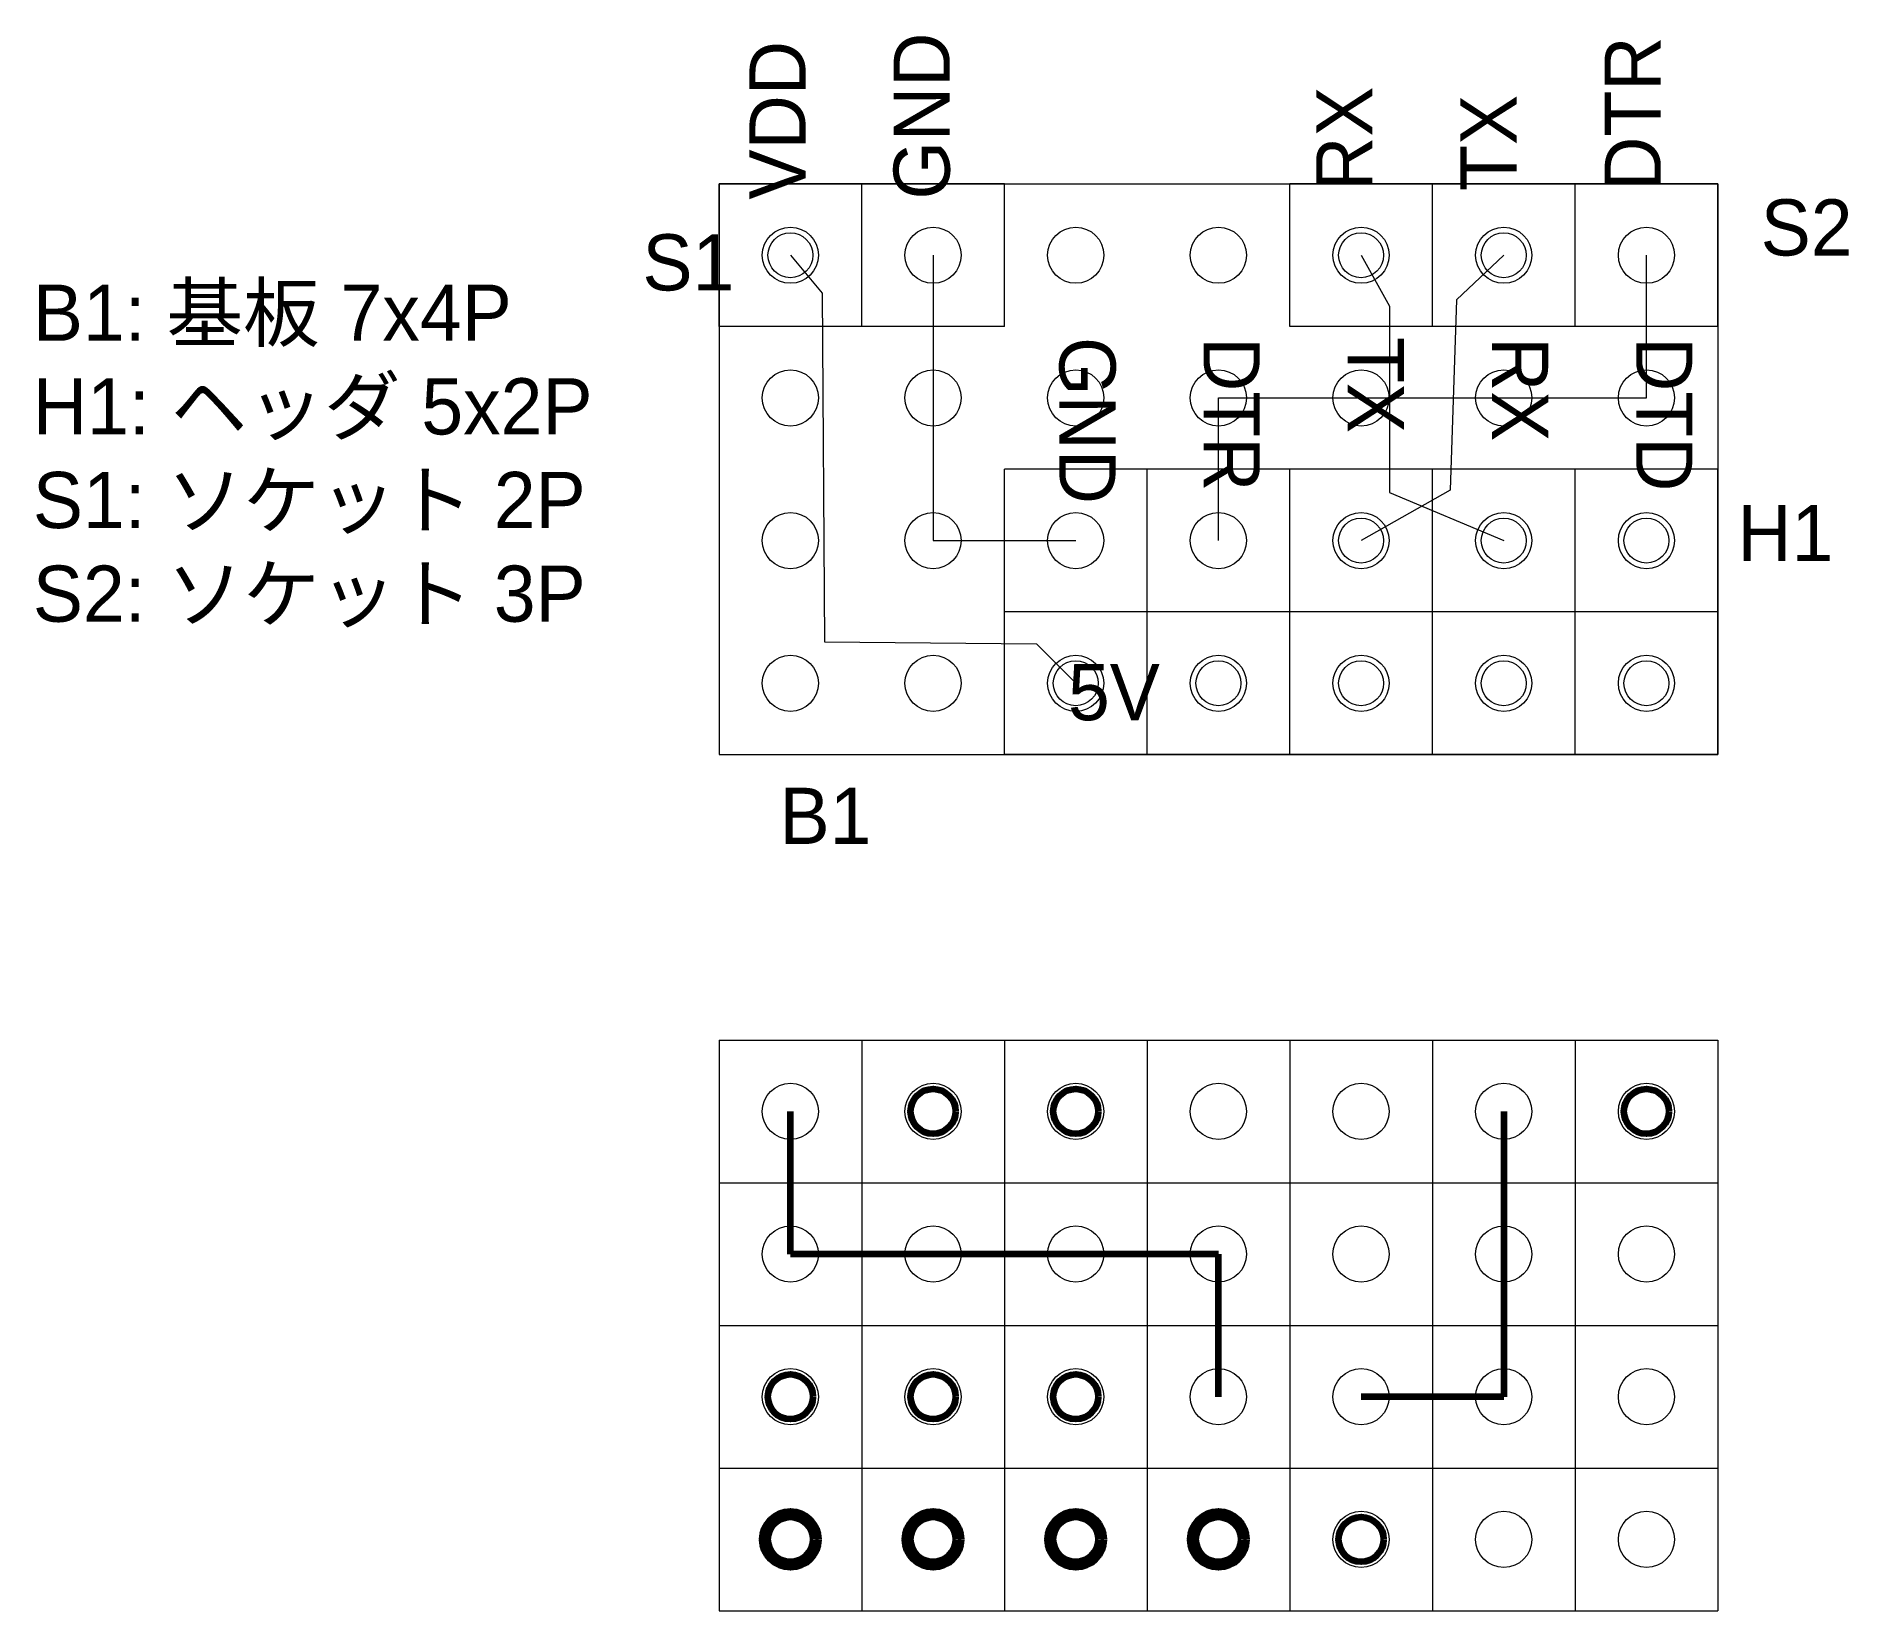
# Model space of a CAD drawing. Extents: x -18.5 to 13.8, y -21.6 to 6.4.
import ezdxf

# ---------------------------------------------------------------- set-up
doc = ezdxf.new("R2010")
doc.units = 0
doc.layers.get('0').update_dxf_attribs({"linetype": 'CONTINUOUS', "lineweight": 9})
doc.layers.add('0_GND', color=7, linetype='CONTINUOUS', lineweight=15)
doc.layers.add('5V line', color=1, linetype='CONTINUOUS', lineweight=15)
for name, color, linetype, lineweight, true_color in [('0_wire', 92, 'CONTINUOUS', 15, 0x00c800), ('resister', 132, 'CONTINUOUS', 15, 0x00dede), ('socket_header', 56, 'CONTINUOUS', 15, 0x808000), ('universal_board', 253, 'CONTINUOUS', 15, 0xa0a0a4)]:
    doc.layers.add(name, color=color, linetype=linetype, lineweight=lineweight, true_color=true_color)
doc.styles.add('kst32b', font='kst32b')
doc.styles.add('unicode', font='unicode')

msp = doc.modelspace()

# ---------------------------------------------------------------- linework, layer by layer
at = {"layer": '0_GND'}
for p, q in [((-2.54, 2.54), (-2.54, -2.54)), ((-2.54, -2.54), (0, -2.54))]:
    msp.add_line(p, q, dxfattribs=at)
at = {"layer": '0_GND', "lineweight": 200}
for p, q in [((7.62, -12.7), (7.62, -17.78)), ((7.62, -17.78), (5.08, -17.78))]:
    msp.add_line(p, q, dxfattribs=at)
at = {"layer": '0_wire'}
for p, q in [((10.16, 0), (10.16, 2.54)), ((2.54, -2.54), (2.54, 0)), ((2.54, 0), (10.16, 0))]:
    msp.add_line(p, q, dxfattribs=at)
at = {"layer": '0_wire', "lineweight": 200}
for p, q in [((-5.08, -15.24), (-5.08, -12.7)), ((2.54, -15.24), (-5.08, -15.24)), ((2.54, -17.78), (2.54, -15.24))]:
    msp.add_line(p, q, dxfattribs=at)
at = {"layer": '0_wire'}
for centre in [(5.08, 2.54), (7.62, 2.54), (5.08, -2.54), (7.62, -2.54), (10.16, -2.54), (2.54, -5.08), (5.08, -5.08), (7.62, -5.08), (10.16, -5.08)]:
    msp.add_circle(centre, 0.4, dxfattribs=at)
at = {"layer": '0_wire', "lineweight": 200}
for centre in [(-2.54, -12.7), (0, -12.7), (-5.08, -17.78), (-2.54, -17.78), (0, -17.78), (-5.08, -20.32), (-2.54, -20.32), (0, -20.32), (2.54, -20.32)]:
    msp.add_circle(centre, 0.4, dxfattribs=at)
at = {"layer": '5V line'}
for centre in [(-5.08, 2.54), (0, -5.08)]:
    msp.add_circle(centre, 0.4, dxfattribs=at)
at = {"layer": '5V line', "lineweight": 200}
for centre in [(10.16, -12.7), (5.08, -20.32)]:
    msp.add_circle(centre, 0.4, dxfattribs=at)
at = {"layer": 'resister'}
for points in [[(-5.08, 2.54), (-4.512, 1.863), (-4.473, -4.342), (-0.696, -4.38), (0, -5.08)], [(7.62, 2.54), (6.781, 1.748), (6.665, -1.644), (5.08, -2.54)], [(5.08, 2.54), (5.586, 1.632), (5.586, -1.682), (7.62, -2.54)]]:
    msp.add_lwpolyline(points, dxfattribs=at)
at = {"layer": 'socket_header'}
for p, q in [((-6.35, 1.27), (-6.35, 3.81)), ((-3.81, 3.81), (-6.35, 3.81)), ((-3.81, 1.27), (-3.81, 3.81)), ((-1.27, 3.81), (-3.81, 3.81)), ((-3.81, 1.27), (-3.81, 3.81)), ((-1.27, 1.27), (-1.27, 3.81)), ((3.81, 1.27), (3.81, 3.81)), ((6.35, 3.81), (3.81, 3.81)), ((6.35, 1.27), (6.35, 3.81)), ((8.89, 3.81), (6.35, 3.81)), ((6.35, 1.27), (6.35, 3.81)), ((8.89, 1.27), (8.89, 3.81)), ((11.43, 3.81), (8.89, 3.81)), ((8.89, 1.27), (8.89, 3.81)), ((11.43, 1.27), (11.43, 3.81)), ((-3.81, 1.27), (-6.35, 1.27)), ((-1.27, 1.27), (-3.81, 1.27)), ((6.35, 1.27), (3.81, 1.27)), ((8.89, 1.27), (6.35, 1.27)), ((11.43, 1.27), (8.89, 1.27)), ((-1.27, -3.81), (-1.27, -1.27)), ((1.27, -1.27), (-1.27, -1.27)), ((1.27, -3.81), (1.27, -1.27)), ((3.81, -1.27), (1.27, -1.27)), ((1.27, -3.81), (1.27, -1.27)), ((6.35, -1.27), (3.81, -1.27)), ((3.81, -3.81), (3.81, -1.27)), ((6.35, -3.81), (6.35, -1.27)), ((8.89, -1.27), (6.35, -1.27)), ((6.35, -3.81), (6.35, -1.27)), ((8.89, -3.81), (8.89, -1.27)), ((11.43, -1.27), (8.89, -1.27)), ((8.89, -3.81), (8.89, -1.27)), ((11.43, -3.81), (11.43, -1.27)), ((1.27, -3.81), (-1.27, -3.81)), ((-1.27, -6.35), (-1.27, -3.81)), ((1.27, -3.81), (-1.27, -3.81)), ((3.81, -3.81), (1.27, -3.81)), ((1.27, -6.35), (1.27, -3.81)), ((1.27, -6.35), (1.27, -3.81)), ((3.81, -3.81), (1.27, -3.81)), ((6.35, -3.81), (3.81, -3.81)), ((3.81, -6.35), (3.81, -3.81)), ((3.81, -6.35), (3.81, -3.81)), ((6.35, -3.81), (3.81, -3.81)), ((8.89, -3.81), (6.35, -3.81)), ((6.35, -6.35), (6.35, -3.81)), ((6.35, -6.35), (6.35, -3.81)), ((8.89, -3.81), (6.35, -3.81)), ((11.43, -3.81), (8.89, -3.81)), ((8.89, -6.35), (8.89, -3.81)), ((8.89, -6.35), (8.89, -3.81)), ((11.43, -3.81), (8.89, -3.81)), ((11.43, -6.35), (11.43, -3.81)), ((1.27, -6.35), (-1.27, -6.35)), ((3.81, -6.35), (1.27, -6.35)), ((6.35, -6.35), (3.81, -6.35)), ((8.89, -6.35), (6.35, -6.35)), ((11.43, -6.35), (8.89, -6.35))]:
    msp.add_line(p, q, dxfattribs=at)
at = {"layer": 'universal_board'}
for p, q in [((-6.35, 3.81), (11.43, 3.81)), ((-6.35, 3.81), (-6.35, -6.35)), ((11.43, 3.81), (11.43, -6.35)), ((-6.35, -6.35), (11.43, -6.35)), ((-6.35, -11.43), (11.43, -11.43)), ((-6.35, -11.43), (-6.35, -21.59)), ((-3.81, -11.43), (-3.81, -21.59)), ((-1.27, -11.43), (-1.27, -21.59)), ((1.27, -11.43), (1.27, -21.59)), ((3.81, -11.43), (3.81, -21.59)), ((6.35, -11.43), (6.35, -21.59)), ((8.89, -11.43), (8.89, -21.59)), ((11.43, -11.43), (11.43, -21.59)), ((-6.35, -13.97), (11.43, -13.97)), ((-6.35, -16.51), (11.43, -16.51)), ((-6.35, -19.05), (11.43, -19.05)), ((-6.35, -21.59), (11.43, -21.59))]:
    msp.add_line(p, q, dxfattribs=at)
for centre in [(-5.08, 2.54), (-2.54, 2.54), (0, 2.54), (2.54, 2.54), (5.08, 2.54), (7.62, 2.54), (10.16, 2.54), (-5.08, 0), (-2.54, 0), (0, 0), (2.54, 0), (5.08, 0), (7.62, 0), (10.16, 0), (-5.08, -2.54), (-2.54, -2.54), (0, -2.54), (2.54, -2.54), (5.08, -2.54), (7.62, -2.54), (10.16, -2.54), (-5.08, -5.08), (-2.54, -5.08), (0, -5.08), (2.54, -5.08), (2.54, -5.08), (5.08, -5.08), (5.08, -5.08), (7.62, -5.08), (7.62, -5.08), (10.16, -5.08), (10.16, -5.08), (-5.08, -12.7), (-2.54, -12.7), (0, -12.7), (2.54, -12.7), (5.08, -12.7), (7.62, -12.7), (10.16, -12.7), (-5.08, -15.24), (-2.54, -15.24), (0, -15.24), (2.54, -15.24), (5.08, -15.24), (7.62, -15.24), (10.16, -15.24), (-5.08, -17.78), (-2.54, -17.78), (0, -17.78), (2.54, -17.78), (5.08, -17.78), (7.62, -17.78), (10.16, -17.78), (5.08, -20.32), (7.62, -20.32), (10.16, -20.32)]:
    msp.add_circle(centre, 0.5, dxfattribs=at)
at = {"layer": 'universal_board', "lineweight": 200}
for centre in [(-5.08, -20.32), (-2.54, -20.32), (0, -20.32), (2.54, -20.32)]:
    msp.add_circle(centre, 0.5, dxfattribs=at)

# ---------------------------------------------------------------- texts
at = {"insert": (-18.566, -1.035), "char_height": 1, "width": 10.00222, "attachment_point": 4, "style": 'kst32b'}
msp.add_mtext('B1: 基板 7x4P\\PH1: ヘッダ 5x2P\\PS1: ソケット 2P\\PS2: ソケット 3P', dxfattribs=at)
at = {"layer": 'socket_header', "char_height": 1, "attachment_point": 4, "line_spacing_factor": 1.54}
for s, insert, width, rotation, style in [('VDD\\PGND', (-4.019, 3.531), 2.44444, 90, 'unicode'), ('RX\\PTX\\PDTR', (7.349, 3.686), 2.33333, 90, 'unicode'), ('DTD\\PRX\\PTX\\PDTR\\PGND', (5.337, 1.084), 2.09111, 270, 'kst32b')]:
    msp.add_mtext(s, dxfattribs=dict(at, insert=insert, width=width, rotation=rotation, style=style))
at = {"layer": 'socket_header', "char_height": 1, "attachment_point": 4, "line_spacing_factor": 1.54, "style": 'kst32b'}
for s, insert, width in [('S2', (12.194, 3.028), 1.27111), ('S1', (-7.714, 2.406), 1.16667), ('H1', (11.779, -2.406), 1.09778)]:
    msp.add_mtext(s, dxfattribs=dict(at, insert=insert, width=width))
at = {"layer": 'socket_header', "insert": (-0.138, -5.245), "char_height": 1, "width": 1.27111, "attachment_point": 4, "style": 'kst32b'}
msp.add_mtext('5V', dxfattribs=at)
at = {"layer": 'universal_board', "insert": (-5.272, -7.439), "char_height": 1, "width": 1.11111, "attachment_point": 4, "line_spacing_factor": 1.54, "style": 'unicode'}
msp.add_mtext('B1', dxfattribs=at)

doc.saveas('drawing.dxf')
